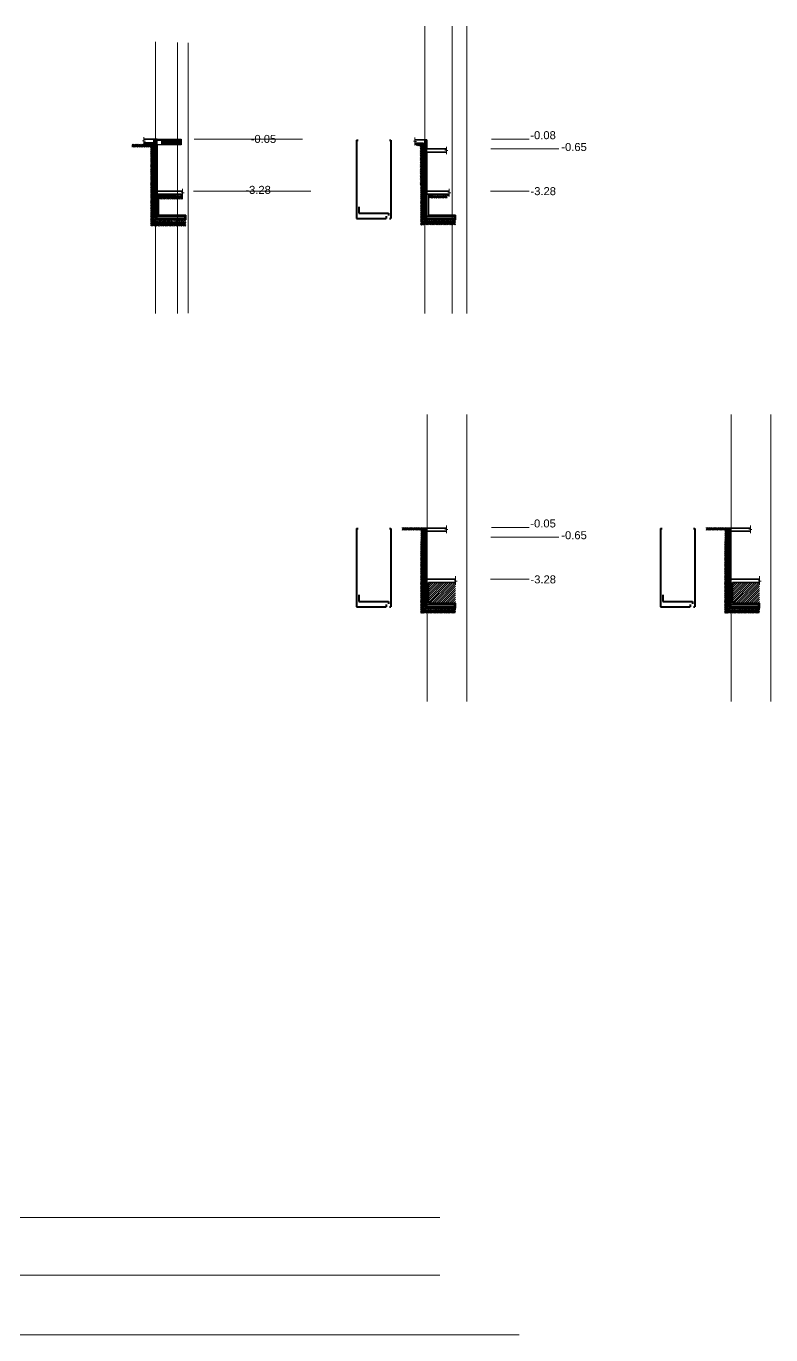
# Model space of a CAD drawing. Header units: millimetres. Extents: x 1130 to 2176, y -195 to 376.
# Drawn here: x 1853.4 to 1899.9, y -71.6 to 10.1 of the extents above; entities that cross this region are included whole.
import ezdxf

# ---------------------------------------------------------------- set-up
doc = ezdxf.new("R2010")
doc.units = ezdxf.units.MM
doc.linetypes.add('CENTER2', pattern=[28.575, 19.05, -3.175, 3.175, -3.175])
for name, color, linetype in [('A- TEXTO 1', 7, 'Continuous'), ('DLOSA', 4, 'Continuous'), ('TEXTURA', 8, 'Continuous')]:
    doc.layers.add(name, color=color, linetype=linetype)
for name, color, linetype, lineweight in [('EDIS-CONCRETO BAJA RESIST', 8, 'Continuous', 9), ('EDIS-EJES COLUMNAS', 9, 'CENTER2', 15), ('EDIS-PANTALLAS', 3, 'Continuous', 15), ('EDIS-PEDESTALES', 4, 'Continuous', 13), ('EDIS-PL-DIMENSION', 8, 'Continuous', 13), ('EDIS-REFUERZOS DETALLES', 7, 'Continuous', 40), ('EDIS-TIERRA', 8, 'Continuous', 13), ('Est-PL-DIMENSION', 8, 'Continuous', 13)]:
    doc.layers.add(name, color=color, linetype=linetype, lineweight=lineweight)
doc.styles.add('style1', font='arial.ttf', dxfattribs={"height": 0.2})

# ---------------------------------------------------------------- blocks, each defined once
blk = doc.blocks.new('*U1508')
at = {"layer": 'EDIS-REFUERZOS DETALLES', "linetype": 'ByBlock', "const_width": 0.02}
blk.add_lwpolyline([(0.007, 0, -1), (-0.007, 0, -1)], format="xyb", close=True, dxfattribs=at)
blk = doc.blocks.new('*U1509')
at = {"layer": 'EDIS-PL-DIMENSION', "color": 0, "linetype": 'ByBlock', "lineweight": -2, "transparency": 16777216, "rotation": 180}
for p in [(1878.533, -1.913), (1878.733, -1.913), (1878.933, -1.913), (1879.133, -1.913), (1879.333, -1.913), (1879.533, -1.913), (1879.733, -1.913), (1879.933, -1.913), (1880.133, -1.913)]:
    blk.add_blockref('*U1508', p, dxfattribs=at)
blk = doc.blocks.new('*U1510')
at = {"layer": 'EDIS-REFUERZOS DETALLES', "linetype": 'ByBlock', "const_width": 0.02}
blk.add_lwpolyline([(0.007, 0, -1), (-0.007, 0, -1)], format="xyb", close=True, dxfattribs=at)
blk = doc.blocks.new('*U1511')
at = {"layer": 'EDIS-PL-DIMENSION', "color": 0, "linetype": 'ByBlock', "lineweight": -2, "transparency": 16777216, "rotation": 180}
for p in [(1878.533, -1.913), (1878.733, -1.913), (1878.933, -1.913), (1879.133, -1.913), (1879.333, -1.913), (1879.533, -1.913), (1879.733, -1.913), (1879.933, -1.913), (1880.133, -1.913)]:
    blk.add_blockref('*U1510', p, dxfattribs=at)
blk = doc.blocks.new('*U1513')
at = {"layer": 'EDIS-REFUERZOS DETALLES', "linetype": 'ByBlock', "const_width": 0.02}
blk.add_lwpolyline([(0.007, 0, -1), (-0.007, 0, -1)], format="xyb", close=True, dxfattribs=at)
blk = doc.blocks.new('*U1514')
at = {"layer": 'EDIS-PL-DIMENSION', "color": 0, "linetype": 'ByBlock', "lineweight": -2, "transparency": 16777216, "rotation": 180}
for p in [(1878.533, -1.913), (1878.733, -1.913), (1878.933, -1.913), (1879.133, -1.913), (1879.333, -1.913), (1879.533, -1.913), (1879.733, -1.913), (1879.933, -1.913), (1880.133, -1.913)]:
    blk.add_blockref('*U1513', p, dxfattribs=at)
blk = doc.blocks.new('*U1515')
at = {"layer": 'EDIS-REFUERZOS DETALLES', "linetype": 'ByBlock', "const_width": 0.02}
blk.add_lwpolyline([(0.007, 0, -1), (-0.007, 0, -1)], format="xyb", close=True, dxfattribs=at)
blk = doc.blocks.new('*U1516')
at = {"layer": 'EDIS-PL-DIMENSION', "color": 0, "linetype": 'ByBlock', "lineweight": -2, "transparency": 16777216, "rotation": 180}
for p in [(1878.533, -1.913), (1878.733, -1.913), (1878.933, -1.913), (1879.133, -1.913), (1879.333, -1.913), (1879.533, -1.913), (1879.733, -1.913), (1879.933, -1.913), (1880.133, -1.913)]:
    blk.add_blockref('*U1515', p, dxfattribs=at)
blk = doc.blocks.new('*U2129')
at = {"layer": 'EDIS-REFUERZOS DETALLES', "linetype": 'ByBlock', "const_width": 0.02}
blk.add_lwpolyline([(0.007, 0, -1), (-0.007, 0, -1)], format="xyb", close=True, dxfattribs=at)
blk = doc.blocks.new('*U2130')
at = {"layer": 'EDIS-PL-DIMENSION', "color": 0, "linetype": 'ByBlock', "lineweight": -2, "transparency": 16777216, "rotation": 180}
for p in [(1878.533, -1.913), (1878.733, -1.913), (1878.933, -1.913), (1879.133, -1.913), (1879.333, -1.913), (1879.533, -1.913), (1879.733, -1.913), (1879.933, -1.913), (1880.133, -1.913)]:
    blk.add_blockref('*U2129', p, dxfattribs=at)
blk = doc.blocks.new('*U2131')
at = {"layer": 'EDIS-REFUERZOS DETALLES', "linetype": 'ByBlock', "const_width": 0.02}
blk.add_lwpolyline([(0.007, 0, -1), (-0.007, 0, -1)], format="xyb", close=True, dxfattribs=at)
blk = doc.blocks.new('*U2132')
at = {"layer": 'EDIS-PL-DIMENSION', "color": 0, "linetype": 'ByBlock', "lineweight": -2, "transparency": 16777216, "rotation": 180}
for p in [(1878.533, -1.913), (1878.733, -1.913), (1878.933, -1.913), (1879.133, -1.913), (1879.333, -1.913), (1879.533, -1.913), (1879.733, -1.913), (1879.933, -1.913), (1880.133, -1.913)]:
    blk.add_blockref('*U2131', p, dxfattribs=at)
blk = doc.blocks.new('*U2636')
at = {"layer": 'EDIS-REFUERZOS DETALLES', "linetype": 'ByBlock', "const_width": 0.02}
blk.add_lwpolyline([(0.007, 0, -1), (-0.007, 0, -1)], format="xyb", close=True, dxfattribs=at)
blk = doc.blocks.new('*U2637')
at = {"layer": 'EDIS-PL-DIMENSION', "color": 0, "linetype": 'ByBlock', "lineweight": -2, "transparency": 16777216, "rotation": 180}
for p in [(1878.533, -1.913), (1878.733, -1.913), (1878.933, -1.913), (1879.133, -1.913), (1879.333, -1.913), (1879.533, -1.913), (1879.733, -1.913), (1879.933, -1.913), (1880.133, -1.913)]:
    blk.add_blockref('*U2636', p, dxfattribs=at)
blk = doc.blocks.new('*U2638')
at = {"layer": 'EDIS-REFUERZOS DETALLES', "linetype": 'ByBlock', "const_width": 0.02}
blk.add_lwpolyline([(0.007, 0, -1), (-0.007, 0, -1)], format="xyb", close=True, dxfattribs=at)
blk = doc.blocks.new('*U2639')
at = {"layer": 'EDIS-PL-DIMENSION', "color": 0, "linetype": 'ByBlock', "lineweight": -2, "transparency": 16777216, "rotation": 180}
for p in [(1878.533, -1.913), (1878.733, -1.913), (1878.933, -1.913), (1879.133, -1.913), (1879.333, -1.913), (1879.533, -1.913), (1879.733, -1.913), (1879.933, -1.913), (1880.133, -1.913)]:
    blk.add_blockref('*U2638', p, dxfattribs=at)

msp = doc.modelspace()

# ---------------------------------------------------------------- hatches: boundary and pattern name
at = {"layer": 'EDIS-CONCRETO BAJA RESIST'}
h = msp.add_hatch(dxfattribs=at)
h.set_pattern_fill('AR-CONC', color=256, scale=0.00078)
h.paths.add_polyline_path([(1861.381, 2.727), (1861.381, 2.827), (1860.762, 2.827), (1860.762, 2.727)])
h = msp.add_hatch(dxfattribs=at)
h.set_pattern_fill('AR-CONC', color=256, scale=0.00078)
h.set_pattern_definition([(50, (15.08395, 0), (0.142104042, -0.012432487), [0.014859, -0.163449]), (355, (15.08395, 0), (-0.027489869, 0.149024339), [0.0118872, -0.130759656]), (100.451445, (15.0958, -0.00104), (0.114614173, 0.136591846), [0.012628207, -0.138910391]), (46.1842, (15.08395, 0.03962), (0.211441652, -0.032793016), [0.0222885, -0.2451735]), (96.635558, (15.10157, 0.0369), (0.185175225, 0.192992377), [0.018942318, -0.208365774]), (351.184151, (15.08395, 0.03962), (0.185175225, 0.192992377), [0.017830774, -0.19613859]), (21, (15.10376, 0.02972), (0.118259225, -0.0797668546), [0.014859, -0.163449]), (326, (15.10376, 0.02972), (0.048205582, 0.143666614), [0.0118872, -0.1307592]), (71.451445, (15.11362, 0.02307), (0.166464807, 0.06389976), [0.012628207, -0.138910151]), (37.5, (15.08395, 0), (0.0024091105, 0.0659529303), [0, -0.12917424, 0, -0.1327404, 0, -0.1312545]), (7.5, (15.08395, 0), (0.0521193368, 0.0781408484), [0, -0.07568184, 0, -0.12620244, 0, -0.0500253]), (327.5, (15.03977, 0), (0.1057606642, -0.0044684203), [0, -0.04953, 0, -0.1545336, 0, -0.2050542]), (317.5, (15.01996, 0), (0.1155407615, 0.019832663), [0, -0.064389, 0, -0.10262616, 0, -0.1456182])])
h.paths.add_polyline_path([(1862.851, -0.403), (1861.681, -0.403), (1861.681, -0.503), (1862.851, -0.503)])
h.paths.add_polyline_path([(1863.177, -0.403), (1862.851, -0.403), (1862.851, -0.503), (1863.177, -0.503)])
h.paths.add_polyline_path([(1863.381, -2.003), (1862.851, -2.003), (1862.851, -2.106), (1863.381, -2.106)])
h.paths.add_polyline_path([(1862.851, -2.003), (1861.481, -2.003), (1861.481, -2.103), (1862.851, -2.103)])
h.paths.add_polyline_path([(1861.481, -2.003), (1861.381, -2.003), (1861.381, -2.115), (1861.481, -2.115)])
h = msp.add_hatch(dxfattribs=at)
h.set_pattern_fill('AR-CONC', color=256, scale=0.00078)
h.set_pattern_definition([(50, (31.9265, -0.11044), (0.142104042, -0.012432487), [0.014859, -0.163449]), (355, (31.9265, -0.11044), (-0.027489869, 0.149024339), [0.0118872, -0.130759656]), (100.451445, (31.93834, -0.11148), (0.114614173, 0.136591846), [0.012628207, -0.138910391]), (46.1842, (31.9265, -0.07082), (0.211441652, -0.032793016), [0.0222885, -0.2451735]), (96.635558, (31.94412, -0.07355), (0.185175225, 0.192992377), [0.018942318, -0.208365774]), (351.184151, (31.9265, -0.07082), (0.185175225, 0.192992377), [0.017830774, -0.19613859]), (21, (31.94631, -0.08073), (0.118259225, -0.0797668546), [0.014859, -0.163449]), (326, (31.94631, -0.08073), (0.048205582, 0.143666614), [0.0118872, -0.1307592]), (71.451445, (31.95617, -0.08737), (0.166464807, 0.06389976), [0.012628207, -0.138910151]), (37.5, (31.9265, -0.110444), (0.0024091105, 0.0659529303), [0, -0.12917424, 0, -0.1327404, 0, -0.1312545]), (7.5, (31.9265, -0.110444), (0.0521193368, 0.0781408484), [0, -0.07568184, 0, -0.12620244, 0, -0.0500253]), (327.5, (31.88232, -0.110444), (0.1057606642, -0.0044684203), [0, -0.04953, 0, -0.1545336, 0, -0.2050542]), (317.5, (31.86251, -0.11044), (0.1155407615, 0.019832663), [0, -0.064389, 0, -0.10262616, 0, -0.1456182])])
h.paths.add_polyline_path([(1879.693, -0.403), (1878.524, -0.403), (1878.524, -0.503), (1879.693, -0.503)])
h.paths.add_polyline_path([(1880.224, -2.014), (1879.693, -2.014), (1879.693, -2.114), (1880.224, -2.114)])
h.paths.add_polyline_path([(1879.693, -2.014), (1878.324, -2.014), (1878.324, -2.114), (1879.693, -2.114)])
h.paths.add_polyline_path([(1878.324, -2.014), (1878.224, -2.014), (1878.224, -2.114), (1878.324, -2.114)])
h.paths.add_polyline_path([(1879.823, -0.503), (1879.823, -0.403), (1879.693, -0.403), (1879.693, -0.503)])
h = msp.add_hatch(dxfattribs=at)
h.set_pattern_fill('AR-CONC', color=256, scale=0.00078)
h.paths.add_polyline_path([(1880.004, -26.254), (1878.294, -26.254), (1878.294, -26.364), (1880.004, -26.364)])
h.paths.add_polyline_path([(1880.224, -26.254), (1880.004, -26.254), (1880.004, -26.364), (1880.224, -26.364)])
h.paths.add_polyline_path([(1878.294, -26.254), (1878.224, -26.254), (1878.224, -26.364), (1878.294, -26.364)])
h = msp.add_hatch(dxfattribs=at)
h.set_pattern_fill('AR-CONC', color=256, scale=0.00078)
h.set_pattern_definition([(50, (18.98385, 0), (0.142104042, -0.012432487), [0.014859, -0.163449]), (355, (18.98385, 0), (-0.027489869, 0.149024339), [0.0118872, -0.130759656]), (100.451445, (18.99569, -0.00104), (0.114614173, 0.136591846), [0.012628207, -0.138910391]), (46.1842, (18.98385, 0.03962), (0.211441652, -0.032793016), [0.0222885, -0.2451735]), (96.635558, (19.00147, 0.0369), (0.185175225, 0.192992377), [0.018942318, -0.208365774]), (351.184151, (18.98385, 0.03962), (0.185175225, 0.192992377), [0.017830774, -0.19613859]), (21, (19.00366, 0.02972), (0.118259225, -0.0797668546), [0.014859, -0.163449]), (326, (19.00366, 0.02972), (0.048205582, 0.143666614), [0.0118872, -0.1307592]), (71.451445, (19.01352, 0.02307), (0.166464807, 0.06389976), [0.012628207, -0.138910151]), (37.5, (18.98385, 0), (0.0024091105, 0.0659529303), [0, -0.12917424, 0, -0.1327404, 0, -0.1312545]), (7.5, (18.98385, 0), (0.0521193368, 0.0781408484), [0, -0.07568184, 0, -0.12620244, 0, -0.0500253]), (327.5, (18.93967, 0), (0.1057606642, -0.0044684203), [0, -0.04953, 0, -0.1545336, 0, -0.2050542]), (317.5, (18.91986, 0), (0.1155407615, 0.019832663), [0, -0.064389, 0, -0.10262616, 0, -0.1456182])])
h.paths.add_polyline_path([(1898.988, -26.254), (1897.278, -26.254), (1897.278, -26.364), (1898.988, -26.364)])
h.paths.add_polyline_path([(1899.208, -26.254), (1898.988, -26.254), (1898.988, -26.364), (1899.208, -26.364)])
h.paths.add_polyline_path([(1897.278, -26.254), (1897.208, -26.254), (1897.208, -26.364), (1897.278, -26.364)])
at = {"layer": 'EDIS-TIERRA'}
h = msp.add_hatch(dxfattribs=at)
h.set_pattern_fill('EARTH', color=256, scale=0.025, angle=45)
h.paths.add_polyline_path([(1861.381, 2.727), (1860.036, 2.727), (1860.036, 2.688), (1860.036, 2.527), (1861.181, 2.527), (1861.181, -0.203), (1861.381, -0.203)])
h.paths.add_polyline_path([(1861.381, -0.203), (1861.181, -0.203), (1861.181, -2.392), (1861.481, -2.392), (1861.481, -2.102), (1861.381, -2.102), (1861.381, -1.903)])
h = msp.add_hatch(dxfattribs=at)
h.set_pattern_fill('EARTH', color=256, scale=0.025, angle=45)
h.set_pattern_definition([(45, (16.84255, 0), (0, 0.224506403), [0.15875, -0.15875]), (45, (16.80045, 0.0421), (0, 0.224506403), [0.15875, -0.15875]), (45, (16.75836, 0.08419), (0, 0.224506403), [0.15875, -0.15875]), (135, (16.75836, 0.11225), (-0.224506403, 0), [0.15875, -0.15875]), (135, (16.80045, 0.15435), (-0.224506403, 0), [0.15875, -0.15875]), (135, (16.84255, 0.19644), (-0.224506403, 0), [0.15875, -0.15875])])
h.paths.add_polyline_path([(1878.224, 2.797), (1876.879, 2.797), (1877.684, 2.797), (1877.684, 2.665), (1878.006, 2.593), (1878.024, -0.203), (1878.224, -0.203)])
h.paths.add_polyline_path([(1878.224, -0.203), (1878.024, -0.203), (1878.024, -2.324), (1878.224, -2.334), (1878.224, -2.014), (1878.224, -2.003), (1878.224, -1.903)])
h = msp.add_hatch(dxfattribs=at)
h.set_pattern_fill('EARTH', color=256, scale=0.025, angle=45)
h.set_pattern_definition([(45, (15.08395, 0), (0, 0.224506403), [0.15875, -0.15875]), (45, (15.04186, 0.0421), (0, 0.224506403), [0.15875, -0.15875]), (45, (14.99976, 0.08419), (0, 0.224506403), [0.15875, -0.15875]), (135, (14.99976, 0.11225), (-0.224506403, 0), [0.15875, -0.15875]), (135, (15.04186, 0.15435), (-0.224506403, 0), [0.15875, -0.15875]), (135, (15.08395, 0.19644), (-0.224506403, 0), [0.15875, -0.15875])])
h.paths.add_polyline_path([(1862.851, -0.503), (1861.681, -0.503), (1861.681, -0.703), (1862.851, -0.703)])
h.paths.add_polyline_path([(1863.177, -0.535), (1863.177, -0.503), (1862.851, -0.503), (1862.851, -0.703), (1863.177, -0.703)])
h.paths.add_polyline_path([(1862.851, -2.11), (1861.481, -2.11), (1861.481, -2.392), (1862.851, -2.392)])
h.paths.add_polyline_path([(1863.381, -2.106), (1862.851, -2.106), (1862.851, -2.401), (1863.381, -2.401)])
h = msp.add_hatch(dxfattribs=at)
h.set_pattern_fill('EARTH', color=256, scale=0.025, angle=45)
h.set_pattern_definition([(45, (31.9265, -0.11044), (0, 0.224506403), [0.15875, -0.15875]), (45, (31.8844, -0.06835), (0, 0.224506403), [0.15875, -0.15875]), (45, (31.84231, -0.02625), (0, 0.224506403), [0.15875, -0.15875]), (135, (31.84231, 0.00181), (-0.224506403, 0), [0.15875, -0.15875]), (135, (31.8844, 0.0439), (-0.224506403, 0), [0.15875, -0.15875]), (135, (31.9265, 0.086), (-0.224506403, 0), [0.15875, -0.15875])])
h.paths.add_polyline_path([(1879.693, -0.503), (1878.524, -0.503), (1878.524, -0.641), (1879.693, -0.641)])
h.paths.add_polyline_path([(1879.693, -2.114), (1878.228, -2.114), (1878.228, -2.314), (1879.693, -2.314)])
h.paths.add_polyline_path([(1880.224, -2.114), (1879.693, -2.114), (1879.693, -2.314), (1880.224, -2.314)])
h = msp.add_hatch(dxfattribs=at)
h.set_pattern_fill('EARTH', color=256, scale=0.025, angle=45)
h.set_pattern_definition([(45, (16.84255, -24.25074), (0, 0.224506403), [0.15875, -0.15875]), (45, (16.80045, -24.20865), (0, 0.224506403), [0.15875, -0.15875]), (45, (16.75836, -24.16655), (0, 0.224506403), [0.15875, -0.15875]), (135, (16.75836, -24.13849), (-0.224506403, 0), [0.15875, -0.15875]), (135, (16.80045, -24.0964), (-0.224506403, 0), [0.15875, -0.15875]), (135, (16.84255, -24.0543), (-0.224506403, 0), [0.15875, -0.15875])])
h.paths.add_polyline_path([(1878.224, -21.23), (1876.879, -21.23), (1876.879, -21.393), (1876.861, -21.394), (1878.048, -21.394), (1878.024, -24.454), (1878.224, -24.454)])
h.paths.add_polyline_path([(1878.224, -24.454), (1878.024, -24.454), (1878.024, -26.574), (1878.224, -26.585), (1878.224, -26.264), (1878.224, -26.254), (1878.224, -26.154)])
h = msp.add_hatch(dxfattribs=at)
h.set_pattern_fill('EARTH', color=256, scale=0.025, angle=45)
h.set_pattern_definition([(45, (35.8264, -24.25074), (0, 0.224506403), [0.15875, -0.15875]), (45, (35.7843, -24.20865), (0, 0.224506403), [0.15875, -0.15875]), (45, (35.7422, -24.16655), (0, 0.224506403), [0.15875, -0.15875]), (135, (35.7422, -24.13849), (-0.224506403, 0), [0.15875, -0.15875]), (135, (35.7843, -24.0964), (-0.224506403, 0), [0.15875, -0.15875]), (135, (35.8264, -24.0543), (-0.224506403, 0), [0.15875, -0.15875])])
h.paths.add_polyline_path([(1897.208, -21.23), (1895.862, -21.23), (1895.862, -21.393), (1895.845, -21.394), (1897.031, -21.394), (1897.008, -24.454), (1897.208, -24.454)])
h.paths.add_polyline_path([(1897.208, -24.454), (1897.008, -24.454), (1897.008, -26.574), (1897.208, -26.585), (1897.208, -26.264), (1897.208, -26.254), (1897.208, -26.154)])
h = msp.add_hatch(dxfattribs=at)
h.set_pattern_fill('EARTH', color=256, scale=0.025, angle=45)
h.paths.add_polyline_path([(1880.004, -26.364), (1878.294, -26.364), (1878.294, -26.564), (1880.004, -26.564)])
h.paths.add_polyline_path([(1878.294, -26.364), (1878.224, -26.364), (1878.224, -26.564), (1878.294, -26.564)])
h.paths.add_polyline_path([(1880.224, -26.364), (1880.004, -26.364), (1880.004, -26.564), (1880.224, -26.564)])
h = msp.add_hatch(dxfattribs=at)
h.set_pattern_fill('EARTH', color=256, scale=0.025, angle=45)
h.set_pattern_definition([(45, (18.98385, 0), (0, 0.224506403), [0.15875, -0.15875]), (45, (18.94175, 0.0421), (0, 0.224506403), [0.15875, -0.15875]), (45, (18.89966, 0.08419), (0, 0.224506403), [0.15875, -0.15875]), (135, (18.89966, 0.11225), (-0.224506403, 0), [0.15875, -0.15875]), (135, (18.94175, 0.15435), (-0.224506403, 0), [0.15875, -0.15875]), (135, (18.98385, 0.19644), (-0.224506403, 0), [0.15875, -0.15875])])
h.paths.add_polyline_path([(1898.988, -26.364), (1897.278, -26.364), (1897.278, -26.564), (1898.988, -26.564)])
h.paths.add_polyline_path([(1897.278, -26.364), (1897.208, -26.364), (1897.208, -26.564), (1897.278, -26.564)])
h.paths.add_polyline_path([(1899.208, -26.364), (1898.988, -26.364), (1898.988, -26.564), (1899.208, -26.564)])
at = {"layer": 'TEXTURA'}
h = msp.add_hatch(dxfattribs=at)
h.set_pattern_fill('ANSI31', color=256, scale=0.03)
h.paths.add_polyline_path([(1880.224, -24.654), (1878.524, -24.654), (1878.524, -25.954), (1880.224, -25.954)])
h = msp.add_hatch(dxfattribs=at)
h.set_pattern_fill('ANSI31', color=256, scale=0.03)
h.set_pattern_definition([(45, (18.98385, 0), (-0.067351921, 0.067351921), [])])
h.paths.add_polyline_path([(1899.208, -24.654), (1897.508, -24.654), (1897.508, -25.954), (1899.208, -25.954)])

# ---------------------------------------------------------------- linework, layer by layer
at = {"layer": 'DLOSA', "ltscale": 0.2}
for p, q in [((1861.581, 3.027), (1863.081, 3.027)), ((1861.581, 2.707), (1863.081, 2.707))]:
    msp.add_line(p, q, dxfattribs=at)
at = {"layer": 'DLOSA', "color": 6, "ltscale": 0.2}
msp.add_line((1861.581, 2.972), (1863.081, 2.972), dxfattribs=at)
at = {"layer": 'DLOSA', "color": 3, "ltscale": 0.2}
for p, q in [((1861.881, 2.907), (1862.281, 2.907)), ((1861.881, 2.857), (1862.281, 2.857)), ((1861.881, 2.807), (1862.281, 2.807)), ((1861.881, 2.757), (1862.281, 2.757)), ((1861.931, 2.707), (1861.931, 2.957)), ((1861.981, 2.707), (1861.981, 2.957)), ((1862.031, 2.707), (1862.031, 2.957)), ((1862.081, 2.707), (1862.081, 2.957)), ((1862.131, 2.707), (1862.131, 2.957)), ((1862.181, 2.707), (1862.181, 2.957)), ((1862.231, 2.707), (1862.231, 2.957)), ((1862.381, 2.907), (1862.781, 2.907)), ((1862.381, 2.857), (1862.781, 2.857)), ((1862.381, 2.807), (1862.781, 2.807)), ((1862.381, 2.757), (1862.781, 2.757)), ((1862.431, 2.707), (1862.431, 2.957)), ((1862.481, 2.707), (1862.481, 2.957)), ((1862.531, 2.707), (1862.531, 2.957)), ((1862.581, 2.707), (1862.581, 2.957)), ((1862.631, 2.707), (1862.631, 2.957)), ((1862.681, 2.707), (1862.681, 2.957)), ((1862.731, 2.707), (1862.731, 2.957)), ((1862.881, 2.907), (1863.081, 2.907)), ((1862.881, 2.857), (1863.081, 2.857)), ((1862.881, 2.807), (1863.081, 2.807)), ((1862.881, 2.757), (1863.081, 2.757)), ((1862.931, 2.707), (1862.931, 2.957)), ((1862.981, 2.707), (1862.981, 2.957)), ((1863.031, 2.707), (1863.031, 2.957))]:
    msp.add_line(p, q, dxfattribs=at)
at = {"layer": 'DLOSA', "color": 2}
for p, q in [((1863.051, 2.857), (1863.111, 2.857)), ((1863.051, 2.857), (1863.081, 2.847)), ((1863.081, 3.027), (1863.081, 2.867)), ((1863.081, 2.867), (1863.111, 2.857)), ((1863.081, 2.847), (1863.081, 2.687))]:
    msp.add_line(p, q, dxfattribs=at)
at = {"layer": 'DLOSA', "ltscale": 0.2, "const_width": 0.01}
for points in [[(1861.626, 2.982, -1), (1861.636, 2.982)], [(1861.726, 2.982, -1), (1861.736, 2.982)], [(1861.826, 2.982, -1), (1861.836, 2.982)], [(1861.836, 2.907, 1), (1861.826, 2.907)], [(1861.836, 2.757, 1), (1861.826, 2.757)], [(1861.926, 2.982, -1), (1861.936, 2.982)], [(1862.026, 2.982, -1), (1862.036, 2.982)], [(1862.126, 2.982, -1), (1862.136, 2.982)], [(1862.226, 2.982, -1), (1862.236, 2.982)], [(1862.336, 2.982, 1), (1862.326, 2.982)], [(1862.336, 2.907, 1), (1862.326, 2.907)], [(1862.336, 2.757, 1), (1862.326, 2.757)], [(1862.436, 2.982, 1), (1862.426, 2.982)], [(1862.536, 2.982, 1), (1862.526, 2.982)], [(1862.636, 2.982, 1), (1862.626, 2.982)], [(1862.736, 2.982, 1), (1862.726, 2.982)], [(1862.836, 2.982, 1), (1862.826, 2.982)], [(1862.836, 2.907, 1), (1862.826, 2.907)], [(1862.836, 2.757, 1), (1862.826, 2.757)], [(1862.936, 2.982, 1), (1862.926, 2.982)], [(1863.036, 2.982, 1), (1863.026, 2.982)]]:
    msp.add_lwpolyline(points, format="xyb", dxfattribs=at)
at = {"layer": 'DLOSA', "ltscale": 0.2}
for points in [[(1861.881, 2.707), (1861.881, 2.907), (1861.931, 2.957), (1862.231, 2.957), (1862.281, 2.907), (1862.281, 2.707)], [(1862.381, 2.707), (1862.381, 2.907), (1862.431, 2.957), (1862.731, 2.957), (1862.781, 2.907), (1862.781, 2.707)], [(1862.881, 2.707), (1862.881, 2.907), (1862.931, 2.957), (1863.081, 2.957)]]:
    msp.add_lwpolyline(points, dxfattribs=at)
at = {"layer": 'EDIS-CONCRETO BAJA RESIST'}
for p, q in [((1861.381, 2.827), (1860.762, 2.827)), ((1861.381, 2.727), (1860.762, 2.727)), ((1861.681, -0.503), (1863.177, -0.503)), ((1878.524, -0.503), (1879.823, -0.503)), ((1878.224, -2.114), (1880.224, -2.114)), ((1878.224, -26.364), (1880.224, -26.364)), ((1897.208, -26.364), (1899.208, -26.364))]:
    msp.add_line(p, q, dxfattribs=at)
at = {"layer": 'EDIS-EJES COLUMNAS'}
for p, q in [((1878.294, -7.849), (1878.294, 10.095)), ((1880.004, -7.849), (1880.004, 10.095)), ((1880.924, -7.849), (1880.924, 10.095)), ((1861.481, -7.849), (1861.481, 9.118)), ((1862.851, -7.859), (1862.851, 9.078)), ((1863.531, -7.834), (1863.531, 9.059)), ((1878.444, -32.099), (1878.444, -14.156)), ((1880.924, -32.099), (1880.924, -14.156)), ((1897.428, -32.099), (1897.428, -14.156)), ((1899.908, -32.099), (1899.908, -14.156))]:
    msp.add_line(p, q, dxfattribs=at)
at = {"layer": 'EDIS-EJES COLUMNAS', "linetype": 'ByBlock'}
for p, q in [((1806.939, -64.326), (1879.247, -64.326)), ((1806.911, -67.926), (1879.247, -67.926)), ((1812.132, -71.65), (1884.188, -71.65))]:
    msp.add_line(p, q, dxfattribs=at)
at = {"layer": 'EDIS-PANTALLAS', "lineweight": 35}
for p, q in [((1861.581, 3.027), (1860.762, 3.027)), ((1861.381, 3.027), (1861.381, -2.003)), ((1861.581, 2.707), (1861.581, -0.403)), ((1878.424, 2.997), (1877.684, 2.997)), ((1878.224, 2.797), (1877.684, 2.797)), ((1878.224, 2.997), (1878.424, 2.997)), ((1878.224, 2.797), (1878.224, -2.003)), ((1878.424, 2.997), (1878.424, 2.427)), ((1878.424, 2.427), (1879.65, 2.427)), ((1878.424, 2.227), (1879.65, 2.227)), ((1878.424, 2.227), (1878.424, -0.403)), ((1861.581, -0.203), (1863.177, -0.203)), ((1861.581, -0.403), (1863.177, -0.403)), ((1878.424, -0.203), (1879.823, -0.203)), ((1878.424, -0.403), (1879.823, -0.403)), ((1861.381, -2.003), (1863.381, -2.003)), ((1861.681, -1.703), (1863.381, -1.703)), ((1863.381, -1.703), (1863.381, -2.003)), ((1878.224, -2.003), (1880.224, -2.003)), ((1878.524, -1.703), (1880.224, -1.703)), ((1880.224, -1.703), (1880.224, -2.003)), ((1878.224, -21.254), (1878.224, -26.254)), ((1878.224, -21.254), (1878.424, -21.254)), ((1878.424, -21.254), (1879.65, -21.254)), ((1878.424, -21.454), (1878.424, -24.454)), ((1878.424, -21.454), (1879.65, -21.454)), ((1897.208, -21.254), (1897.208, -26.254)), ((1897.208, -21.254), (1897.408, -21.254)), ((1897.408, -21.254), (1898.634, -21.254)), ((1897.408, -21.454), (1898.634, -21.454)), ((1897.408, -21.454), (1897.408, -24.454)), ((1878.424, -24.454), (1880.224, -24.454)), ((1897.408, -24.454), (1899.208, -24.454)), ((1878.524, -24.654), (1880.224, -24.654)), ((1897.508, -24.654), (1899.208, -24.654)), ((1878.524, -25.954), (1880.224, -25.954)), ((1880.224, -25.954), (1880.224, -26.254)), ((1897.508, -25.954), (1899.208, -25.954)), ((1899.208, -25.954), (1899.208, -26.254)), ((1878.224, -26.254), (1880.224, -26.254)), ((1897.208, -26.254), (1899.208, -26.254))]:
    msp.add_line(p, q, dxfattribs=at)
at = {"layer": 'EDIS-PEDESTALES', "lineweight": 35}
for p, q in [((1861.681, -0.403), (1861.681, -1.703)), ((1878.524, -0.403), (1878.524, -1.703)), ((1878.524, -24.654), (1878.524, -25.954)), ((1897.508, -24.654), (1897.508, -25.954))]:
    msp.add_line(p, q, dxfattribs=at)
at = {"layer": 'EDIS-PL-DIMENSION'}
for p, q in [((1860.036, 2.688), (1860.036, 2.527)), ((1870.673, 3.027), (1863.909, 3.027)), ((1884.809, 3.027), (1882.458, 3.027)), ((1886.671, 2.427), (1882.427, 2.427)), ((1863.177, -0.535), (1863.177, -0.703)), ((1871.19, -0.203), (1863.854, -0.203)), ((1884.809, -0.203), (1882.403, -0.203)), ((1884.809, -21.224), (1882.458, -21.224)), ((1886.671, -21.824), (1882.427, -21.824)), ((1884.809, -24.454), (1882.403, -24.454)), ((1878.224, -26.254), (1878.224, -26.364)), ((1880.224, -26.254), (1880.224, -26.364)), ((1897.208, -26.254), (1897.208, -26.364)), ((1899.208, -26.254), (1899.208, -26.364))]:
    msp.add_line(p, q, dxfattribs=at)
at = {"layer": 'EDIS-REFUERZOS DETALLES', "linetype": 'ByBlock'}
for p, q in [((1861.456, 2.997), (1861.456, -1.928)), ((1861.551, 2.997), (1861.456, 2.997)), ((1861.551, 2.997), (1861.551, -1.928)), ((1874.044, 2.967), (1874.139, 2.967)), ((1874.044, 2.967), (1874.044, -1.928)), ((1876.089, 2.967), (1876.184, 2.967)), ((1876.184, 2.967), (1876.184, -1.928)), ((1878.299, 2.967), (1878.299, -1.928)), ((1878.299, 2.967), (1878.394, 2.967)), ((1878.394, 2.967), (1878.394, -1.928)), ((1874.179, -1.182), (1874.179, -1.582)), ((1874.179, -1.582), (1876.029, -1.582)), ((1876.029, -1.582), (1876.029, -1.732)), ((1861.456, -1.778), (1863.306, -1.778)), ((1861.456, -1.928), (1863.306, -1.928)), ((1863.306, -1.778), (1863.306, -1.928)), ((1874.044, -1.928), (1875.894, -1.928)), ((1875.894, -1.778), (1875.894, -1.928)), ((1876.089, -1.928), (1876.184, -1.928)), ((1878.299, -1.778), (1880.149, -1.778)), ((1878.299, -1.928), (1880.149, -1.928)), ((1880.149, -1.778), (1880.149, -1.928)), ((1874.044, -21.284), (1874.139, -21.284)), ((1874.044, -21.284), (1874.044, -26.179)), ((1876.089, -21.284), (1876.184, -21.284)), ((1876.184, -21.284), (1876.184, -26.179)), ((1878.299, -21.284), (1878.299, -26.179)), ((1878.299, -21.284), (1878.394, -21.284)), ((1878.394, -21.284), (1878.394, -26.179)), ((1893.028, -21.284), (1893.123, -21.284)), ((1893.028, -21.284), (1893.028, -26.179)), ((1895.073, -21.284), (1895.168, -21.284)), ((1895.168, -21.284), (1895.168, -26.179)), ((1897.283, -21.284), (1897.283, -26.179)), ((1897.283, -21.284), (1897.378, -21.284)), ((1897.378, -21.284), (1897.378, -26.179)), ((1874.179, -25.433), (1874.179, -25.833)), ((1874.179, -25.833), (1876.029, -25.833)), ((1875.894, -26.029), (1875.894, -26.179)), ((1876.029, -25.833), (1876.029, -25.983)), ((1878.299, -26.029), (1880.149, -26.029)), ((1880.149, -26.029), (1880.149, -26.179)), ((1893.163, -25.433), (1893.163, -25.833)), ((1893.163, -25.833), (1895.013, -25.833)), ((1894.878, -26.029), (1894.878, -26.179)), ((1895.013, -25.833), (1895.013, -25.983)), ((1897.283, -26.029), (1899.133, -26.029)), ((1899.133, -26.029), (1899.133, -26.179)), ((1874.044, -26.179), (1875.894, -26.179)), ((1876.089, -26.179), (1876.184, -26.179)), ((1878.299, -26.179), (1880.149, -26.179)), ((1893.028, -26.179), (1894.878, -26.179)), ((1895.073, -26.179), (1895.168, -26.179)), ((1897.283, -26.179), (1899.133, -26.179))]:
    msp.add_line(p, q, dxfattribs=at)
at = {"layer": 'EDIS-REFUERZOS DETALLES', "linetype": 'ByBlock', "const_width": 0.02}
for points in [[(1861.479, 2.981, -1), (1861.464, 2.982)], [(1861.479, 2.781, -1), (1861.464, 2.782)], [(1861.479, 2.581, -1), (1861.464, 2.582)], [(1861.544, 2.981, -1), (1861.529, 2.982)], [(1861.544, 2.781, -1), (1861.529, 2.782)], [(1861.544, 2.581, -1), (1861.529, 2.582)], [(1878.321, 2.951, -1), (1878.306, 2.952)], [(1878.321, 2.781, -1), (1878.306, 2.782)], [(1878.321, 2.581, -1), (1878.306, 2.582)], [(1878.386, 2.951, -1), (1878.371, 2.952)], [(1878.386, 2.781, -1), (1878.371, 2.782)], [(1878.386, 2.581, -1), (1878.371, 2.582)], [(1861.479, 2.381, -1), (1861.464, 2.382)], [(1861.479, 2.181, -1), (1861.464, 2.182)], [(1861.479, 1.981, -1), (1861.464, 1.982)], [(1861.479, 1.781, -1), (1861.464, 1.782)], [(1861.544, 2.381, -1), (1861.529, 2.382)], [(1861.544, 2.181, -1), (1861.529, 2.182)], [(1861.544, 1.981, -1), (1861.529, 1.982)], [(1861.544, 1.781, -1), (1861.529, 1.782)], [(1878.321, 2.381, -1), (1878.306, 2.382)], [(1878.321, 2.181, -1), (1878.306, 2.182)], [(1878.321, 1.981, -1), (1878.306, 1.982)], [(1878.321, 1.781, -1), (1878.306, 1.782)], [(1878.386, 2.381, -1), (1878.371, 2.382)], [(1878.386, 2.181, -1), (1878.371, 2.182)], [(1878.386, 1.981, -1), (1878.371, 1.982)], [(1878.386, 1.781, -1), (1878.371, 1.782)], [(1861.479, 1.581, -1), (1861.464, 1.582)], [(1861.479, 1.381, -1), (1861.464, 1.382)], [(1861.479, 1.181, -1), (1861.464, 1.182)], [(1861.479, 0.981, -1), (1861.464, 0.982)], [(1861.544, 1.581, -1), (1861.529, 1.582)], [(1861.544, 1.381, -1), (1861.529, 1.382)], [(1861.544, 1.181, -1), (1861.529, 1.182)], [(1861.544, 0.981, -1), (1861.529, 0.982)], [(1878.321, 1.581, -1), (1878.306, 1.582)], [(1878.321, 1.381, -1), (1878.306, 1.382)], [(1878.321, 1.181, -1), (1878.306, 1.182)], [(1878.321, 0.981, -1), (1878.306, 0.982)], [(1878.386, 1.581, -1), (1878.371, 1.582)], [(1878.386, 1.381, -1), (1878.371, 1.382)], [(1878.386, 1.181, -1), (1878.371, 1.182)], [(1878.386, 0.981, -1), (1878.371, 0.982)], [(1861.479, 0.781, -1), (1861.464, 0.782)], [(1861.479, 0.581, -1), (1861.464, 0.582)], [(1861.479, 0.381, -1), (1861.464, 0.382)], [(1861.479, 0.181, -1), (1861.464, 0.182)], [(1861.544, 0.781, -1), (1861.529, 0.782)], [(1861.544, 0.581, -1), (1861.529, 0.582)], [(1861.544, 0.381, -1), (1861.529, 0.382)], [(1861.544, 0.181, -1), (1861.529, 0.182)], [(1878.321, 0.781, -1), (1878.306, 0.782)], [(1878.321, 0.581, -1), (1878.306, 0.582)], [(1878.321, 0.381, -1), (1878.306, 0.382)], [(1878.321, 0.181, -1), (1878.306, 0.182)], [(1878.386, 0.781, -1), (1878.371, 0.782)], [(1878.386, 0.581, -1), (1878.371, 0.582)], [(1878.386, 0.381, -1), (1878.371, 0.382)], [(1878.386, 0.181, -1), (1878.371, 0.182)], [(1861.479, -0.019, -1), (1861.464, -0.018)], [(1861.479, -0.219, -1), (1861.464, -0.218)], [(1861.479, -0.419, -1), (1861.464, -0.418)], [(1861.479, -0.619, -1), (1861.464, -0.618)], [(1861.479, -0.819, -1), (1861.464, -0.818)], [(1861.544, -0.019, -1), (1861.529, -0.018)], [(1861.544, -0.219, -1), (1861.529, -0.218)], [(1861.544, -0.419, -1), (1861.529, -0.418)], [(1861.544, -0.619, -1), (1861.529, -0.618)], [(1861.544, -0.819, -1), (1861.529, -0.818)], [(1878.321, -0.019, -1), (1878.306, -0.018)], [(1878.321, -0.219, -1), (1878.306, -0.218)], [(1878.321, -0.419, -1), (1878.306, -0.418)], [(1878.321, -0.619, -1), (1878.306, -0.618)], [(1878.321, -0.819, -1), (1878.306, -0.818)], [(1878.386, -0.019, -1), (1878.371, -0.018)], [(1878.386, -0.219, -1), (1878.371, -0.218)], [(1878.386, -0.419, -1), (1878.371, -0.418)], [(1878.386, -0.619, -1), (1878.371, -0.618)], [(1878.386, -0.819, -1), (1878.371, -0.818)], [(1861.479, -1.019, -1), (1861.464, -1.018)], [(1861.479, -1.219, -1), (1861.464, -1.218)], [(1861.479, -1.419, -1), (1861.464, -1.418)], [(1861.479, -1.619, -1), (1861.464, -1.618)], [(1861.544, -1.019, -1), (1861.529, -1.018)], [(1861.544, -1.219, -1), (1861.529, -1.218)], [(1861.544, -1.419, -1), (1861.529, -1.418)], [(1861.544, -1.619, -1), (1861.529, -1.618)], [(1878.321, -1.019, -1), (1878.306, -1.018)], [(1878.321, -1.219, -1), (1878.306, -1.218)], [(1878.321, -1.419, -1), (1878.306, -1.418)], [(1878.321, -1.619, -1), (1878.306, -1.618)], [(1878.386, -1.019, -1), (1878.371, -1.018)], [(1878.386, -1.219, -1), (1878.371, -1.218)], [(1878.386, -1.419, -1), (1878.371, -1.418)], [(1878.386, -1.619, -1), (1878.371, -1.618)], [(1861.479, -1.794, -1), (1861.464, -1.793)], [(1861.479, -1.913, -1), (1861.464, -1.913)], [(1861.544, -1.794, -1), (1861.529, -1.793)], [(1861.544, -1.913, -1), (1861.529, -1.913)], [(1878.321, -1.795, -1), (1878.306, -1.795)], [(1878.321, -1.913, -1), (1878.306, -1.913)], [(1878.386, -1.795, -1), (1878.371, -1.795)], [(1878.386, -1.913, -1), (1878.371, -1.913)], [(1878.321, -21.3, -1), (1878.306, -21.299)], [(1878.321, -21.47, -1), (1878.306, -21.469)], [(1878.321, -21.67, -1), (1878.306, -21.669)], [(1878.321, -21.87, -1), (1878.306, -21.869)], [(1878.321, -22.07, -1), (1878.306, -22.069)], [(1878.386, -21.3, -1), (1878.371, -21.299)], [(1878.386, -21.47, -1), (1878.371, -21.469)], [(1878.386, -21.67, -1), (1878.371, -21.669)], [(1878.386, -21.87, -1), (1878.371, -21.869)], [(1878.386, -22.07, -1), (1878.371, -22.069)], [(1897.305, -21.3, -1), (1897.29, -21.299)], [(1897.305, -21.47, -1), (1897.29, -21.469)], [(1897.305, -21.67, -1), (1897.29, -21.669)], [(1897.305, -21.87, -1), (1897.29, -21.869)], [(1897.305, -22.07, -1), (1897.29, -22.069)], [(1897.37, -21.3, -1), (1897.355, -21.299)], [(1897.37, -21.47, -1), (1897.355, -21.469)], [(1897.37, -21.67, -1), (1897.355, -21.669)], [(1897.37, -21.87, -1), (1897.355, -21.869)], [(1897.37, -22.07, -1), (1897.355, -22.069)], [(1878.321, -22.27, -1), (1878.306, -22.269)], [(1878.321, -22.47, -1), (1878.306, -22.469)], [(1878.321, -22.67, -1), (1878.306, -22.669)], [(1878.321, -22.87, -1), (1878.306, -22.869)], [(1878.386, -22.27, -1), (1878.371, -22.269)], [(1878.386, -22.47, -1), (1878.371, -22.469)], [(1878.386, -22.67, -1), (1878.371, -22.669)], [(1878.386, -22.87, -1), (1878.371, -22.869)], [(1897.305, -22.27, -1), (1897.29, -22.269)], [(1897.305, -22.47, -1), (1897.29, -22.469)], [(1897.305, -22.67, -1), (1897.29, -22.669)], [(1897.305, -22.87, -1), (1897.29, -22.869)], [(1897.37, -22.27, -1), (1897.355, -22.269)], [(1897.37, -22.47, -1), (1897.355, -22.469)], [(1897.37, -22.67, -1), (1897.355, -22.669)], [(1897.37, -22.87, -1), (1897.355, -22.869)], [(1878.321, -23.07, -1), (1878.306, -23.069)], [(1878.321, -23.27, -1), (1878.306, -23.269)], [(1878.321, -23.47, -1), (1878.306, -23.469)], [(1878.321, -23.67, -1), (1878.306, -23.669)], [(1878.386, -23.07, -1), (1878.371, -23.069)], [(1878.386, -23.27, -1), (1878.371, -23.269)], [(1878.386, -23.47, -1), (1878.371, -23.469)], [(1878.386, -23.67, -1), (1878.371, -23.669)], [(1897.305, -23.07, -1), (1897.29, -23.069)], [(1897.305, -23.27, -1), (1897.29, -23.269)], [(1897.305, -23.47, -1), (1897.29, -23.469)], [(1897.305, -23.67, -1), (1897.29, -23.669)], [(1897.37, -23.07, -1), (1897.355, -23.069)], [(1897.37, -23.27, -1), (1897.355, -23.269)], [(1897.37, -23.47, -1), (1897.355, -23.469)], [(1897.37, -23.67, -1), (1897.355, -23.669)], [(1878.321, -23.87, -1), (1878.306, -23.869)], [(1878.321, -24.07, -1), (1878.306, -24.069)], [(1878.321, -24.27, -1), (1878.306, -24.269)], [(1878.321, -24.47, -1), (1878.306, -24.469)], [(1878.386, -23.87, -1), (1878.371, -23.869)], [(1878.386, -24.07, -1), (1878.371, -24.069)], [(1878.386, -24.27, -1), (1878.371, -24.269)], [(1878.386, -24.47, -1), (1878.371, -24.469)], [(1897.305, -23.87, -1), (1897.29, -23.869)], [(1897.305, -24.07, -1), (1897.29, -24.069)], [(1897.305, -24.27, -1), (1897.29, -24.269)], [(1897.305, -24.47, -1), (1897.29, -24.469)], [(1897.37, -23.87, -1), (1897.355, -23.869)], [(1897.37, -24.07, -1), (1897.355, -24.069)], [(1897.37, -24.27, -1), (1897.355, -24.269)], [(1897.37, -24.47, -1), (1897.355, -24.469)], [(1878.321, -24.67, -1), (1878.306, -24.669)], [(1878.321, -24.87, -1), (1878.306, -24.869)], [(1878.321, -25.07, -1), (1878.306, -25.069)], [(1878.321, -25.27, -1), (1878.306, -25.269)], [(1878.386, -24.67, -1), (1878.371, -24.669)], [(1878.386, -24.87, -1), (1878.371, -24.869)], [(1878.386, -25.07, -1), (1878.371, -25.069)], [(1878.386, -25.27, -1), (1878.371, -25.269)], [(1897.305, -24.67, -1), (1897.29, -24.669)], [(1897.305, -24.87, -1), (1897.29, -24.869)], [(1897.305, -25.07, -1), (1897.29, -25.069)], [(1897.305, -25.27, -1), (1897.29, -25.269)], [(1897.37, -24.67, -1), (1897.355, -24.669)], [(1897.37, -24.87, -1), (1897.355, -24.869)], [(1897.37, -25.07, -1), (1897.355, -25.069)], [(1897.37, -25.27, -1), (1897.355, -25.269)], [(1878.321, -25.47, -1), (1878.306, -25.469)], [(1878.321, -25.67, -1), (1878.306, -25.669)], [(1878.321, -25.87, -1), (1878.306, -25.869)], [(1878.321, -26.046, -1), (1878.306, -26.045)], [(1878.321, -26.164, -1), (1878.306, -26.163)], [(1878.386, -25.47, -1), (1878.371, -25.469)], [(1878.386, -25.67, -1), (1878.371, -25.669)], [(1878.386, -25.87, -1), (1878.371, -25.869)], [(1878.386, -26.046, -1), (1878.371, -26.045)], [(1878.386, -26.164, -1), (1878.371, -26.163)], [(1897.305, -25.47, -1), (1897.29, -25.469)], [(1897.305, -25.67, -1), (1897.29, -25.669)], [(1897.305, -25.87, -1), (1897.29, -25.869)], [(1897.305, -26.046, -1), (1897.29, -26.045)], [(1897.305, -26.164, -1), (1897.29, -26.163)], [(1897.37, -25.47, -1), (1897.355, -25.469)], [(1897.37, -25.67, -1), (1897.355, -25.669)], [(1897.37, -25.87, -1), (1897.355, -25.869)], [(1897.37, -26.046, -1), (1897.355, -26.045)], [(1897.37, -26.164, -1), (1897.355, -26.163)]]:
    msp.add_lwpolyline(points, format="xyb", dxfattribs=at)
at = {"layer": 'Est-PL-DIMENSION'}
for points in [[(1860.762, 2.688), (1860.762, 2.911), (1860.856, 2.917), (1860.668, 2.94), (1860.762, 2.948), (1860.762, 3.161)], [(1877.684, 2.665), (1877.684, 2.887), (1877.778, 2.894), (1877.59, 2.917), (1877.684, 2.925), (1877.684, 3.138)], [(1879.65, 2.095), (1879.65, 2.317), (1879.744, 2.323), (1879.556, 2.346), (1879.65, 2.354), (1879.65, 2.567)], [(1863.177, -0.535), (1863.177, -0.313), (1863.271, -0.307), (1863.083, -0.284), (1863.177, -0.276), (1863.177, -0.063)], [(1879.823, -0.535), (1879.823, -0.313), (1879.917, -0.307), (1879.73, -0.284), (1879.823, -0.276), (1879.823, -0.063)], [(1879.65, -21.568), (1879.65, -21.346), (1879.744, -21.34), (1879.556, -21.317), (1879.65, -21.309), (1879.65, -21.096)], [(1898.634, -21.568), (1898.634, -21.346), (1898.728, -21.34), (1898.54, -21.317), (1898.634, -21.309), (1898.634, -21.096)], [(1880.224, -24.805), (1880.224, -24.583), (1880.318, -24.576), (1880.13, -24.553), (1880.224, -24.545), (1880.224, -24.252)], [(1899.208, -24.805), (1899.208, -24.583), (1899.301, -24.576), (1899.114, -24.553), (1899.208, -24.545), (1899.208, -24.252)]]:
    msp.add_lwpolyline(points, dxfattribs=at)

# ---------------------------------------------------------------- block references
at = {"layer": 'EDIS-PL-DIMENSION'}
for name, p in [('*U1516', (-16.843, 0.121)), ('*U1514', (-16.843, 0)), ('*U1511', (0, 0.121)), ('*U1509', (0, 0)), ('*U2132', (0, -24.13)), ('*U2130', (0, -24.251)), ('*U2639', (18.984, -24.13)), ('*U2637', (18.984, -24.251))]:
    msp.add_blockref(name, p, dxfattribs=at)

# ---------------------------------------------------------------- texts
at = {"layer": 'A- TEXTO 1', "style": 'style1'}
for s, p in [('-0.05', (1867.429, 2.801, -882)), ('-0.08', (1884.89, 3.034, -882)), ('-0.65', (1886.825, 2.298, -882)), ('-3.28', (1867.096, -0.38, -882)), ('-3.28', (1884.9, -0.461, -882)), ('-0.05', (1884.89, -21.217, -882)), ('-0.65', (1886.825, -21.953, -882)), ('-3.28', (1884.9, -24.712, -882))]:
    msp.add_text(s, height=0.5, rotation=0, dxfattribs=at).set_placement(p)

doc.saveas('drawing.dxf')
